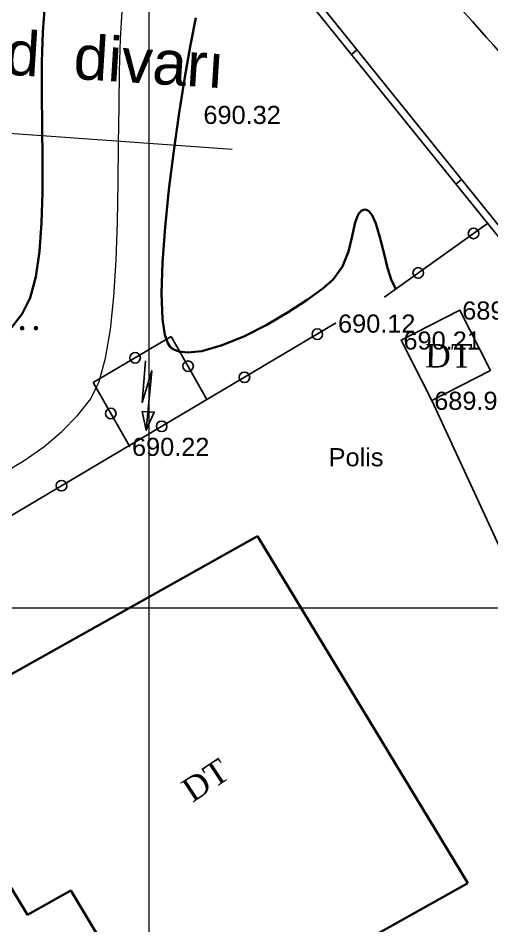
# Model space of a CAD drawing. Header units: feet. Extents: x 3381 to 1374491, y 675186 to 8751562.
# Drawn here: x 686624.4 to 686650.6, y 4375641.1 to 4375691.2 of the extents above; entities that cross this region are included whole.
import ezdxf

# ---------------------------------------------------------------- set-up
doc = ezdxf.new("R2010")
doc.units = ezdxf.units.FT
doc.header["$MEASUREMENT"] = 0
doc.header["$PDMODE"] = 34
doc.header["$PDSIZE"] = 0.01
doc.linetypes.add('ACAD_ISO03W100', pattern=[30, 12, -18])
doc.layers.get('0').update_dxf_attribs({"linetype": 'CONTINUOUS'})
for name, color, linetype in [('0_Point_Height', 2, 'CONTINUOUS'), ('0_Point_Point', 7, 'CONTINUOUS'), ('col bitkisi', 7, 'CONTINUOUS'), ('Yazilar', 7, 'CONTINUOUS')]:
    doc.layers.add(name, color=color, linetype=linetype)
for name, color, linetype, lineweight in [('ANA HORIZONTAL', 24, 'CONTINUOUS', 30), ('das tikili', 5, 'CONTINUOUS', 0), ('HORIZANTAL', 24, 'CONTINUOUS', 13), ('km setka', 170, 'CONTINUOUS', 15), ('kontur', 5, 'CONTINUOUS', 0)]:
    doc.layers.add(name, color=color, linetype=linetype, lineweight=lineweight)
doc.styles.get("Standard").update_dxf_attribs({"font": 'arial.ttf', "height": 2.5})

msp = doc.modelspace()

# ---------------------------------------------------------------- hatches: boundary and pattern name
at = {"layer": 'col bitkisi', "ltscale": 1.5}
h = msp.add_hatch(color=256, dxfattribs=at)
edge = h.paths.add_edge_path()
edge.add_arc((686624.667, 4375674.058), 0.125, 0, 360)
h = msp.add_hatch(color=256, dxfattribs=at)
edge = h.paths.add_edge_path()
edge.add_arc((686625.425, 4375674.058), 0.125, 0, 360)

# ---------------------------------------------------------------- linework, layer by layer
at = {"linetype": 'Continuous'}
for p, q in [((686643.153, 4375689.411), (686642.848, 4375689.151)), ((686648.921, 4375682.268), (686648.617, 4375682.009)), ((686644.687, 4375675.788, 690.322), (686650.366, 4375679.842, 250.259)), ((686645.584, 4375673.392, 690.209), (686648.827, 4375675.046, 689.83)), ((686648.827, 4375675.046, 689.83), (686650.524, 4375671.721, 689.592)), ((686641.971, 4375674.326, 690.121), (686617.821, 4375660.034, 690.108)), ((686632.893, 4375673.601, 690.117), (686628.589, 4375671.054, 690.115)), ((686634.871, 4375670.124, 668.222), (686632.893, 4375673.601, 64.195)), ((686645.584, 4375673.392, 690.209), (686647.281, 4375670.067, 689.971)), ((686647.281, 4375670.067, 689.971), (686650.524, 4375671.721, 689.592)), ((686630.567, 4375667.577, 681.217), (686628.589, 4375671.054, 77.191)), ((686647.281, 4375670.067, 689.971), (686656.04, 4375651.098, 689.923))]:
    msp.add_line(p, q, dxfattribs=at)
at = {"linetype": 'Continuous', "elevation": 687.196}
for points in [[(686664.435, 4375662.422), (686640.733, 4375691.77), (686631.423, 4375703.227), (686620.671, 4375716.321), (686618.316, 4375719.25)], [(686664.756, 4375662.661), (686641.043, 4375692.022), (686631.732, 4375703.48), (686620.978, 4375716.576), (686619.093, 4375718.743)]]:
    msp.add_lwpolyline(points, dxfattribs=at)
at = {"color": 7, "lineweight": 18}
msp.add_lwpolyline([(686589.238, 4375671.505), (686615.222, 4375685.438), (686636.255, 4375683.939)], dxfattribs=at)
at = {"color": 1, "linetype": 'Continuous'}
msp.add_lwpolyline([(686631.47, 4375672.256), (686631.296, 4375669.967), (686631.819, 4375671.709), (686631.52, 4375668.426), (686631.296, 4375669.47), (686631.957, 4375669.432), (686631.52, 4375668.426)], dxfattribs=at)
at = {"linetype": 'Continuous'}
for centre in [(686649.587, 4375679.286, 310.647), (686646.535, 4375677.108, 547.109), (686640.961, 4375673.728, 690.12), (686630.901, 4375672.423, 690.116), (686633.827, 4375671.959, 349.405), (686636.94, 4375671.349, 690.118), (686629.558, 4375669.35, 373.182), (686632.368, 4375668.643, 690.116), (686626.838, 4375665.37, 690.113)]:
    msp.add_circle(centre, 0.291, dxfattribs=at)
msp.add_open_spline([(686532.216, 4375862.55), (686534.037, 4375859.08), (686540.343, 4375847.062), (686550.24, 4375829.08), (686564.234, 4375809.816), (686575.006, 4375789.618), (686585.969, 4375771.733), (686595.096, 4375754.329), (686608.511, 4375735.808), (686625.111, 4375721.519), (686636.646, 4375706.682), (686644.576, 4375696.2), (686655.894, 4375684.281), (686664.143, 4375673.589), (686668.587, 4375667.829)], degree=3, knots=[0, 0, 0, 0, 11.75951, 40.72321, 61.46233, 83.054979, 109.290717, 124.392744, 141.962718, 177.533008, 189.558821, 198.276488, 216.955448, 238.768866, 238.768866, 238.768866, 238.768866], dxfattribs=at)
at = {"layer": '0_Point_Point'}
for p in [(686644.687, 4375675.788, 690.322), (686648.827, 4375675.046, 689.83), (686641.971, 4375674.326, 690.121), (686645.584, 4375673.392, 690.209), (686647.281, 4375670.067, 689.971), (686630.596, 4375667.525, 690.218)]:
    msp.add_point(p, dxfattribs=at)
at = {"layer": 'ANA HORIZONTAL', "color": 32, "lineweight": 30}
for points, elevation in [([(686623.962, 4375673.944), (686624.676, 4375674.857), (686625.11, 4375675.738), (686625.417, 4375676.898), (686625.617, 4375678.289), (686625.731, 4375679.862), (686625.782, 4375681.568), (686625.789, 4375683.358), (686625.774, 4375685.184), (686625.758, 4375686.997), (686625.762, 4375688.748), (686625.807, 4375690.388), (686625.915, 4375691.869)], 691), ([(686645.306, 4375676.23), (686645.305, 4375676.231), (686645.05, 4375676.686), (686644.83, 4375677.391), (686644.626, 4375678.229), (686644.42, 4375679.085), (686644.193, 4375679.843), (686643.985, 4375680.301), (686643.808, 4375680.519), (686643.677, 4375680.591), (686643.607, 4375680.602), (686643.528, 4375680.595), (686643.39, 4375680.533), (686643.226, 4375680.327), (686643.061, 4375679.884), (686642.886, 4375679.141), (686642.676, 4375678.294), (686642.354, 4375677.458), (686641.845, 4375676.746), (686641.264, 4375676.252), (686640.409, 4375675.63), (686639.354, 4375674.942), (686638.172, 4375674.251), (686636.936, 4375673.62), (686635.718, 4375673.113), (686634.594, 4375672.792), (686633.81, 4375672.713), (686633.315, 4375672.777), (686633.037, 4375672.887), (686632.916, 4375672.963), (686632.839, 4375673.033), (686632.705, 4375673.235), (686632.548, 4375673.689), (686632.416, 4375674.548), (686632.363, 4375675.966), (686632.416, 4375677.689), (686632.557, 4375679.632), (686632.769, 4375681.71), (686633.033, 4375683.84), (686633.331, 4375685.935), (686633.645, 4375687.912), (686633.958, 4375689.687), (686634.25, 4375691.174)], 690)]:
    msp.add_lwpolyline(points, dxfattribs=dict(at, elevation=elevation))
at = {"layer": 'das tikili', "color": 0, "lineweight": 30}
for p, q in [((686637.66, 4375662.58, 689.594), (686649.277, 4375643.447, 689.594)), ((686621.707, 4375647.05, 689.594), (686624.962, 4375641.69, 689.594)), ((686627.35, 4375643.025, 689.594), (686624.962, 4375641.69, 689.594)), ((686627.35, 4375643.025, 689.594), (686632.716, 4375634.189, 689.594)), ((686649.277, 4375643.447, 689.594), (686632.716, 4375634.189, 689.594))]:
    msp.add_line(p, q, dxfattribs=at)
at = {"layer": 'das tikili', "color": 0, "lineweight": 30, "elevation": 689.594}
msp.add_lwpolyline([(686621.098, 4375653.322), (686637.66, 4375662.58)], dxfattribs=at)
at = {"layer": 'HORIZANTAL', "color": 32, "linetype": 'Continuous', "lineweight": 13, "elevation": 690.5}
msp.add_lwpolyline([(686623.614, 4375666.064), (686624.772, 4375666.749), (686625.858, 4375667.516), (686626.851, 4375668.352), (686627.727, 4375669.241), (686628.461, 4375670.169), (686628.92, 4375671.108), (686629.274, 4375672.402), (686629.537, 4375673.991), (686629.724, 4375675.813), (686629.849, 4375677.809), (686629.926, 4375679.917), (686629.97, 4375682.077), (686629.995, 4375684.228), (686630.015, 4375686.31), (686630.045, 4375688.261), (686630.1, 4375690.022), (686630.193, 4375691.532)], dxfattribs=at)
at = {"layer": 'km setka', "flags": 128}
for points in [[(686631.662, 4375749.093), (686631.662, 4375574.864)], [(686441.509, 4375658.638), (686692.59, 4375658.638)]]:
    msp.add_lwpolyline(points, dxfattribs=at)

# ---------------------------------------------------------------- texts
at = {"lineweight": 9, "insert": (686615.704, 4375691.002), "char_height": 4.85708, "width": 21.33276, "attachment_point": 1, "rotation": 356.3929}
msp.add_mtext('{\\fArial|b0|i0|c238|p34;\\H0.50197x;İstinad  divarı} ', dxfattribs=at)
at = {"layer": '0_Point_Height', "color": 0}
for s, p in [('690.32', (686634.675, 4375685.326, 690.322)), ('689.83', (686648.963, 4375674.532, 689.83)), ('690.12', (686642.107, 4375673.812, 690.121)), ('690.21', (686645.72, 4375672.878, 690.209)), ('689.97', (686647.417, 4375669.553, 689.971)), ('690.22', (686630.732, 4375667.011, 690.218))]:
    msp.add_text(s, height=1, dxfattribs=at).set_placement(p)
at = {"layer": 'kontur', "color": 0, "linetype": 'ACAD_ISO03W100', "lineweight": 0, "ltscale": 0.35, "insert": (686641.589, 4375667.439), "char_height": 1, "attachment_point": 1}
msp.add_mtext_dynamic_manual_height_columns('Polis', width=10.61016, gutter_width=12.5, heights=[0], dxfattribs=at)
at = {"layer": 'Yazilar', "char_height": 1.3, "width": 0.10588, "attachment_point": 1}
for insert, rotation in [((686646.918, 4375673.192), 359.7512), ((686633.343, 4375648.941, 689.594), 33.4732)]:
    msp.add_mtext('{\\fTimes New Roman|b0|i0|c0|p18;DT}', dxfattribs=dict(at, insert=insert, rotation=rotation))

doc.saveas('drawing.dxf')
